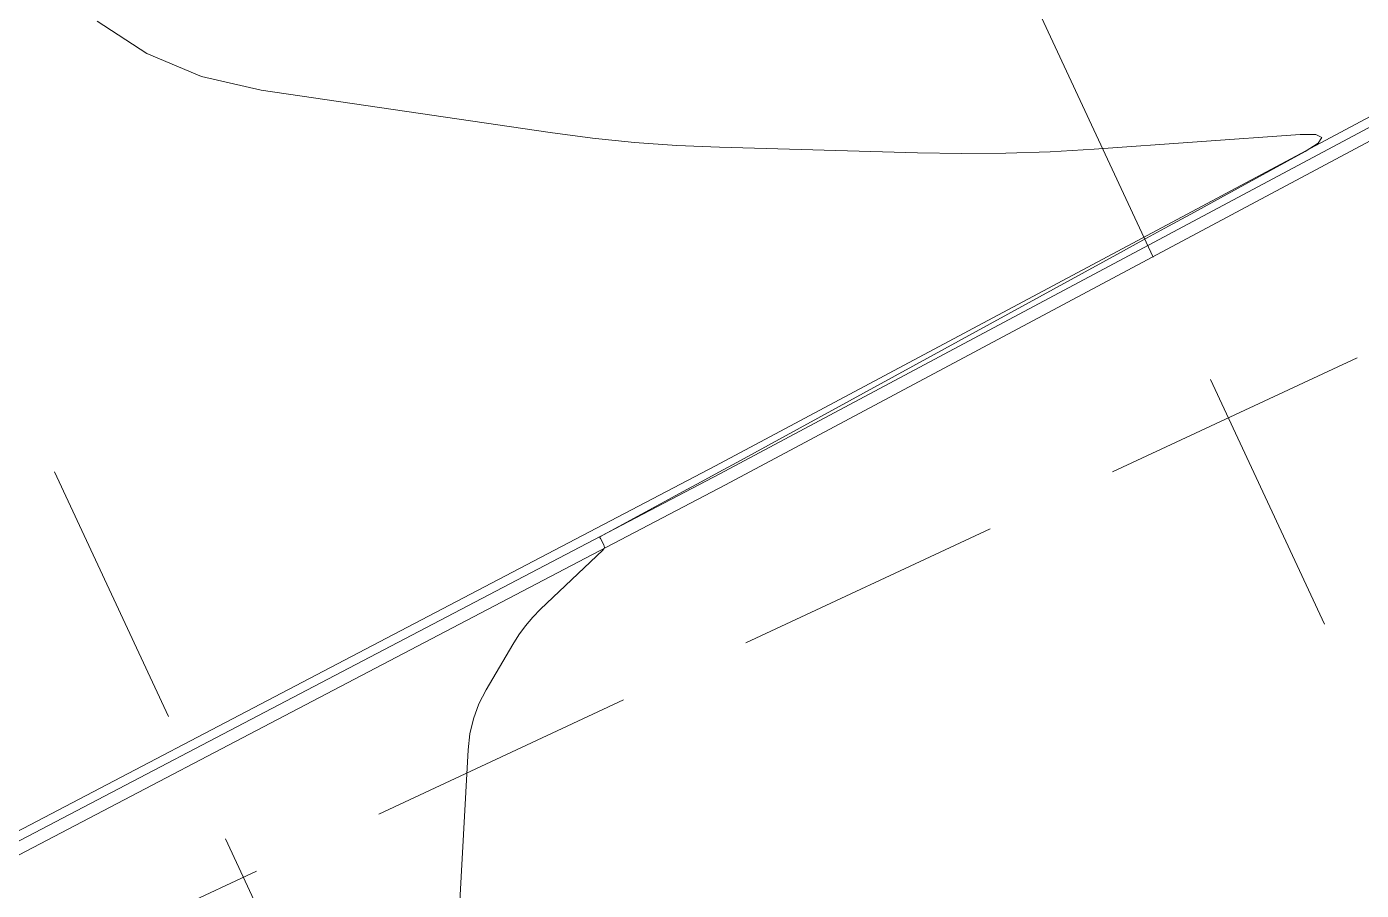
# Model space of a CAD drawing. Extents: x 2498567 to 2501210, y 7092229 to 7094464.
# Drawn here: x 2499523.75 to 2499567.02, y 7092946.36 to 7092974.35 of the extents above; entities that cross this region are included whole.
import ezdxf

# ---------------------------------------------------------------- set-up
doc = ezdxf.new("R2010")
doc.units = 0
doc.header["$MEASUREMENT"] = 0
doc.linetypes.add('HIDDEN', pattern=[0.375, 0.25, -0.125])
doc.layers.add('2', color=7, linetype='Continuous', lineweight=0)
doc.layers.add('Level 31', color=254, linetype='Continuous', lineweight=0)
doc.layers.add('GRID', color=254, linetype='HIDDEN')

msp = doc.modelspace()

# ---------------------------------------------------------------- linework, layer by layer
at = {"layer": '2', "color": 7, "linetype": 'Continuous', "lineweight": 0, "flags": 128}
for points in [[(2499431.204, 7092876.8), (2499430.865, 7092880.121), (2499431.097, 7092883.642), (2499431.664, 7092887.547), (2499432.406, 7092891.24), (2499434.354, 7092895.661), (2499436.861, 7092899.537), (2499438.631, 7092902.019), (2499440.695, 7092904.199), (2499441.997, 7092905.344), (2499443.385, 7092906.309), (2499450.432, 7092910.147), (2499469.582, 7092920.255), (2499484.813, 7092928.033), (2499510.916, 7092941.711), (2499546.081, 7092960.123), (2499611.544, 7092995.048), (2499668.796, 7093026.242), (2499698.973, 7093042.697)], [(2499431.502, 7092876.83), (2499431.166, 7092880.126), (2499431.396, 7092883.611), (2499431.96, 7092887.496), (2499432.694, 7092891.149), (2499434.619, 7092895.518), (2499437.109, 7092899.368), (2499438.863, 7092901.828), (2499440.903, 7092903.983), (2499442.182, 7092905.107), (2499443.543, 7092906.053), (2499450.574, 7092909.883), (2499469.72, 7092919.989), (2499484.951, 7092927.767), (2499511.055, 7092941.445), (2499546.221, 7092959.858), (2499611.686, 7092994.784), (2499668.94, 7093025.979), (2499699.117, 7093042.434)], [(2499431.9, 7092876.871), (2499431.567, 7092880.134), (2499431.794, 7092883.569), (2499432.354, 7092887.428), (2499433.077, 7092891.027), (2499434.972, 7092895.328), (2499437.44, 7092899.143), (2499439.173, 7092901.573), (2499441.181, 7092903.694), (2499442.429, 7092904.792), (2499443.753, 7092905.712), (2499450.763, 7092909.53), (2499469.905, 7092919.634), (2499485.135, 7092927.411), (2499511.241, 7092941.091), (2499546.408, 7092959.504), (2499611.876, 7092994.432), (2499669.131, 7093025.627), (2499699.308, 7093042.082)]]:
    msp.add_lwpolyline(points, dxfattribs=at)
at = {"layer": 'GRID', "color": 252, "linetype": 'HIDDEN', "lineweight": 0, "ltscale": 35}
for p, q in [((2499190.507, 7093759.913), (2499711.655, 7092642.24)), ((2499158.578, 7093745.025), (2499679.725, 7092627.352)), ((2498987.978, 7092693.691), (2500967.606, 7093616.749))]:
    msp.add_line(p, q, dxfattribs=at)
at = {"layer": 'Level 31', "color": 35, "linetype": 'Continuous', "lineweight": 13}
for p, q in [((2499527.645, 7092973.486), (2499526.032, 7092974.531)), ((2499529.417, 7092972.741), (2499527.645, 7092973.486)), ((2499531.348, 7092972.297), (2499529.417, 7092972.741)), ((2499540.729, 7092970.922), (2499531.348, 7092972.297)), ((2499542.094, 7092970.743), (2499540.729, 7092970.922)), ((2499543.462, 7092970.603), (2499542.094, 7092970.743)), ((2499544.834, 7092970.504), (2499543.462, 7092970.603)), ((2499565.037, 7092970.855), (2499558.362, 7092970.385)), ((2499565.548, 7092970.856), (2499565.037, 7092970.855)), ((2499565.198, 7092970.306), (2499565.629, 7092970.581)), ((2499565.745, 7092970.765), (2499565.548, 7092970.856)), ((2499565.629, 7092970.581), (2499565.745, 7092970.765)), ((2499546.209, 7092970.445), (2499544.834, 7092970.504)), ((2499552.634, 7092970.264), (2499546.209, 7092970.445)), ((2499554.067, 7092970.241), (2499552.634, 7092970.264)), ((2499555.5, 7092970.254), (2499554.067, 7092970.241)), ((2499556.931, 7092970.301), (2499555.5, 7092970.254)), ((2499558.362, 7092970.385), (2499556.931, 7092970.301)), ((2499562.455, 7092968.806), (2499565.198, 7092970.306)), ((2499561.616, 7092968.346), (2499562.455, 7092968.806)), ((2499560.776, 7092967.887), (2499561.616, 7092968.346)), ((2499559.937, 7092967.428), (2499560.776, 7092967.887)), ((2499559.097, 7092966.968), (2499559.937, 7092967.428)), ((2499547.349, 7092960.541), (2499559.097, 7092966.968)), ((2499546.193, 7092959.911), (2499546.771, 7092960.225)), ((2499546.771, 7092960.225), (2499547.349, 7092960.541)), ((2499545.615, 7092959.596), (2499546.193, 7092959.911)), ((2499545.036, 7092959.283), (2499545.615, 7092959.596)), ((2499542.333, 7092957.822), (2499545.036, 7092959.283)), ((2499542.328, 7092957.817), (2499542.33, 7092957.82)), ((2499542.328, 7092957.814), (2499542.328, 7092957.817)), ((2499542.329, 7092957.81), (2499542.328, 7092957.814)), ((2499542.339, 7092957.791), (2499542.329, 7092957.81)), ((2499542.33, 7092957.82), (2499542.333, 7092957.822)), ((2499542.342, 7092957.785), (2499542.339, 7092957.791)), ((2499542.346, 7092957.779), (2499542.342, 7092957.785)), ((2499542.349, 7092957.773), (2499542.346, 7092957.779)), ((2499542.352, 7092957.767), (2499542.349, 7092957.773)), ((2499542.462, 7092957.558), (2499542.352, 7092957.767)), ((2499540.415, 7092955.469), (2499542.434, 7092957.39)), ((2499542.434, 7092957.39), (2499542.465, 7092957.428)), ((2499542.479, 7092957.513), (2499542.462, 7092957.558)), ((2499542.465, 7092957.428), (2499542.48, 7092957.469)), ((2499542.48, 7092957.469), (2499542.479, 7092957.513)), ((2499540.16, 7092955.209), (2499540.415, 7092955.469)), ((2499539.924, 7092954.933), (2499540.16, 7092955.209)), ((2499539.514, 7092954.333), (2499539.709, 7092954.641)), ((2499539.709, 7092954.641), (2499539.924, 7092954.933)), ((2499538.648, 7092952.861), (2499539.514, 7092954.333)), ((2499538.412, 7092952.401), (2499538.648, 7092952.861)), ((2499538.236, 7092951.924), (2499538.412, 7092952.401)), ((2499538.119, 7092951.428), (2499538.236, 7092951.924)), ((2499538.061, 7092950.915), (2499538.119, 7092951.428)), ((2499537.575, 7092941.928), (2499538.061, 7092950.915))]:
    msp.add_line(p, q, dxfattribs=at)

doc.saveas('drawing.dxf')
